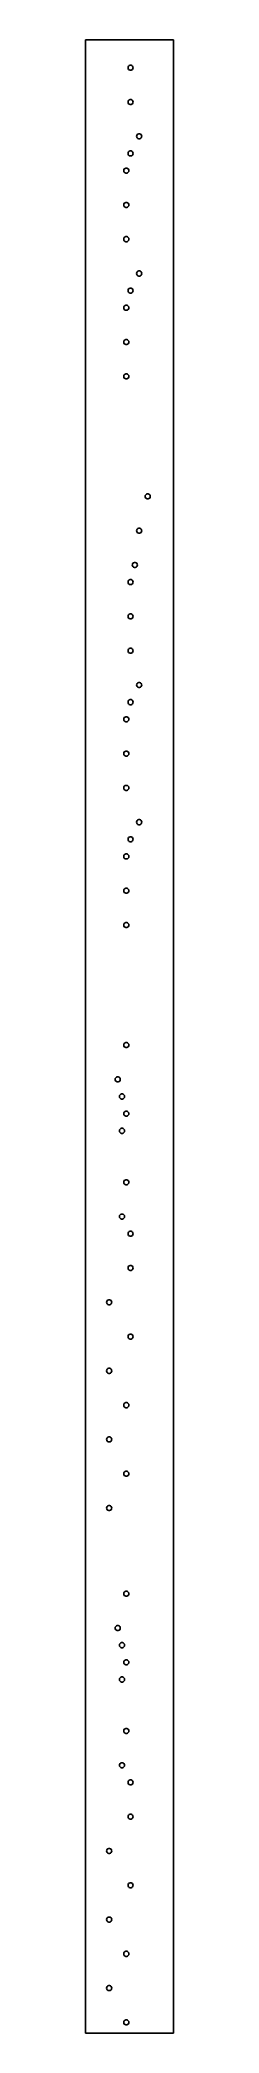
# Model space of a CAD drawing. Header units: metres. Extents: x 0 to 41, y 0 to 930.
import ezdxf

# ---------------------------------------------------------------- set-up
doc = ezdxf.new("R2010")
doc.units = ezdxf.units.M

msp = doc.modelspace()

# ---------------------------------------------------------------- linework, layer by layer
for p, q in [((41, 930), (0, 930)), ((0, 930), (0, 0)), ((41, 0), (41, 930)), ((19.8, 917), (19.8724, 917.41)), ((19.8724, 916.59), (19.8, 917)), ((19.8724, 917.41), (20.0807, 917.771)), ((20.0807, 916.229), (19.8724, 916.59)), ((20.0807, 917.771), (20.4, 918.039)), ((20.4, 915.961), (20.0807, 916.229)), ((20.4, 918.039), (20.7916, 918.182)), ((20.7916, 915.818), (20.4, 915.961)), ((20.7916, 918.182), (21.2084, 918.182)), ((21.2084, 915.818), (20.7916, 915.818)), ((21.2084, 918.182), (21.6, 918.039)), ((21.6, 915.961), (21.2084, 915.818)), ((21.6, 918.039), (21.9193, 917.771)), ((21.9193, 916.229), (21.6, 915.961)), ((21.9193, 917.771), (22.1276, 917.41)), ((22.1276, 916.59), (21.9193, 916.229)), ((22.1276, 917.41), (22.2, 917)), ((22.2, 917), (22.1276, 916.59)), ((20.4, 902.039), (20.7916, 902.182)), ((20.7916, 902.182), (21.2084, 902.182)), ((21.2084, 902.182), (21.6, 902.039)), ((19.8, 901), (19.8724, 901.41)), ((19.8724, 900.59), (19.8, 901)), ((19.8724, 901.41), (20.0807, 901.771)), ((20.0807, 900.229), (19.8724, 900.59)), ((20.0807, 901.771), (20.4, 902.039)), ((20.4, 899.961), (20.0807, 900.229)), ((20.7916, 899.818), (20.4, 899.961)), ((21.2084, 899.818), (20.7916, 899.818)), ((21.6, 899.961), (21.2084, 899.818)), ((21.6, 902.039), (21.9193, 901.771)), ((21.9193, 900.229), (21.6, 899.961)), ((21.9193, 901.771), (22.1276, 901.41)), ((22.1276, 900.59), (21.9193, 900.229)), ((22.1276, 901.41), (22.2, 901)), ((22.2, 901), (22.1276, 900.59)), ((23.8, 885), (23.8724, 885.41)), ((23.8724, 884.59), (23.8, 885)), ((23.8724, 885.41), (24.0807, 885.771)), ((24.0807, 884.229), (23.8724, 884.59)), ((24.0807, 885.771), (24.4, 886.039)), ((24.4, 883.961), (24.0807, 884.229)), ((24.4, 886.039), (24.7916, 886.182)), ((24.7916, 883.818), (24.4, 883.961)), ((24.7916, 886.182), (25.2084, 886.182)), ((25.2084, 883.818), (24.7916, 883.818)), ((25.2084, 886.182), (25.6, 886.039)), ((25.6, 883.961), (25.2084, 883.818)), ((25.6, 886.039), (25.9193, 885.771)), ((25.9193, 884.229), (25.6, 883.961)), ((25.9193, 885.771), (26.1276, 885.41)), ((26.1276, 884.59), (25.9193, 884.229)), ((26.1276, 885.41), (26.2, 885)), ((26.2, 885), (26.1276, 884.59)), ((19.8, 877), (19.8724, 877.41)), ((19.8724, 876.59), (19.8, 877)), ((19.8724, 877.41), (20.0807, 877.771)), ((20.0807, 876.229), (19.8724, 876.59)), ((20.0807, 877.771), (20.4, 878.039)), ((20.4, 875.961), (20.0807, 876.229)), ((20.4, 878.039), (20.7916, 878.182)), ((20.7916, 875.818), (20.4, 875.961)), ((20.7916, 878.182), (21.2084, 878.182)), ((21.2084, 875.818), (20.7916, 875.818)), ((21.2084, 878.182), (21.6, 878.039)), ((21.6, 875.961), (21.2084, 875.818)), ((21.6, 878.039), (21.9193, 877.771)), ((21.9193, 876.229), (21.6, 875.961)), ((21.9193, 877.771), (22.1276, 877.41)), ((22.1276, 876.59), (21.9193, 876.229)), ((22.1276, 877.41), (22.2, 877)), ((22.2, 877), (22.1276, 876.59)), ((17.8, 869), (17.8724, 869.41)), ((17.8724, 868.59), (17.8, 869)), ((17.8724, 869.41), (18.0807, 869.771)), ((18.0807, 868.229), (17.8724, 868.59)), ((18.0807, 869.771), (18.4, 870.039)), ((18.4, 867.961), (18.0807, 868.229)), ((18.4, 870.039), (18.7916, 870.182)), ((18.7916, 867.818), (18.4, 867.961)), ((18.7916, 870.182), (19.2084, 870.182)), ((19.2084, 867.818), (18.7916, 867.818)), ((19.2084, 870.182), (19.6, 870.039)), ((19.6, 867.961), (19.2084, 867.818)), ((19.6, 870.039), (19.9193, 869.771)), ((19.9193, 868.229), (19.6, 867.961)), ((19.9193, 869.771), (20.1276, 869.41)), ((20.1276, 868.59), (19.9193, 868.229)), ((20.1276, 869.41), (20.2, 869)), ((20.2, 869), (20.1276, 868.59)), ((17.8, 853), (17.8724, 853.41)), ((17.8724, 852.59), (17.8, 853)), ((17.8724, 853.41), (18.0807, 853.771)), ((18.0807, 852.229), (17.8724, 852.59)), ((18.0807, 853.771), (18.4, 854.039)), ((18.4, 851.961), (18.0807, 852.229)), ((18.4, 854.039), (18.7916, 854.182)), ((18.7916, 851.818), (18.4, 851.961)), ((18.7916, 854.182), (19.2084, 854.182)), ((19.2084, 851.818), (18.7916, 851.818)), ((19.2084, 854.182), (19.6, 854.039)), ((19.6, 851.961), (19.2084, 851.818)), ((19.6, 854.039), (19.9193, 853.771)), ((19.9193, 852.229), (19.6, 851.961)), ((19.9193, 853.771), (20.1276, 853.41)), ((20.1276, 852.59), (19.9193, 852.229)), ((20.1276, 853.41), (20.2, 853)), ((20.2, 853), (20.1276, 852.59)), ((17.8, 837), (17.8724, 837.41)), ((17.8724, 836.59), (17.8, 837)), ((17.8724, 837.41), (18.0807, 837.771)), ((18.0807, 837.771), (18.4, 838.039)), ((18.4, 838.039), (18.7916, 838.182)), ((18.7916, 838.182), (19.2084, 838.182)), ((19.2084, 838.182), (19.6, 838.039)), ((19.6, 838.039), (19.9193, 837.771)), ((19.9193, 837.771), (20.1276, 837.41)), ((20.1276, 837.41), (20.2, 837)), ((20.2, 837), (20.1276, 836.59)), ((18.0807, 836.229), (17.8724, 836.59)), ((18.4, 835.961), (18.0807, 836.229)), ((18.7916, 835.818), (18.4, 835.961)), ((19.2084, 835.818), (18.7916, 835.818)), ((19.6, 835.961), (19.2084, 835.818)), ((19.9193, 836.229), (19.6, 835.961)), ((20.1276, 836.59), (19.9193, 836.229)), ((23.8, 821), (23.8724, 821.41)), ((23.8724, 820.59), (23.8, 821)), ((23.8724, 821.41), (24.0807, 821.771)), ((24.0807, 820.229), (23.8724, 820.59)), ((24.0807, 821.771), (24.4, 822.039)), ((24.4, 819.961), (24.0807, 820.229)), ((24.4, 822.039), (24.7916, 822.182)), ((24.7916, 819.818), (24.4, 819.961)), ((24.7916, 822.182), (25.2084, 822.182)), ((25.2084, 819.818), (24.7916, 819.818)), ((25.2084, 822.182), (25.6, 822.039)), ((25.6, 819.961), (25.2084, 819.818)), ((25.6, 822.039), (25.9193, 821.771)), ((25.9193, 820.229), (25.6, 819.961)), ((25.9193, 821.771), (26.1276, 821.41)), ((26.1276, 820.59), (25.9193, 820.229)), ((26.1276, 821.41), (26.2, 821)), ((26.2, 821), (26.1276, 820.59)), ((19.8, 813), (19.8724, 813.41)), ((19.8724, 812.59), (19.8, 813)), ((19.8724, 813.41), (20.0807, 813.771)), ((20.0807, 812.229), (19.8724, 812.59)), ((20.0807, 813.771), (20.4, 814.039)), ((20.4, 811.961), (20.0807, 812.229)), ((20.4, 814.039), (20.7916, 814.182)), ((20.7916, 811.818), (20.4, 811.961)), ((20.7916, 814.182), (21.2084, 814.182)), ((21.2084, 811.818), (20.7916, 811.818)), ((21.2084, 814.182), (21.6, 814.039)), ((21.6, 811.961), (21.2084, 811.818)), ((21.6, 814.039), (21.9193, 813.771)), ((21.9193, 812.229), (21.6, 811.961)), ((21.9193, 813.771), (22.1276, 813.41)), ((22.1276, 812.59), (21.9193, 812.229)), ((22.1276, 813.41), (22.2, 813)), ((22.2, 813), (22.1276, 812.59)), ((17.8, 805), (17.8724, 805.41)), ((17.8724, 804.59), (17.8, 805)), ((17.8724, 805.41), (18.0807, 805.771)), ((18.0807, 804.229), (17.8724, 804.59)), ((18.0807, 805.771), (18.4, 806.039)), ((18.4, 803.961), (18.0807, 804.229)), ((18.4, 806.039), (18.7916, 806.182)), ((18.7916, 803.818), (18.4, 803.961)), ((18.7916, 806.182), (19.2084, 806.182)), ((19.2084, 803.818), (18.7916, 803.818)), ((19.2084, 806.182), (19.6, 806.039)), ((19.6, 803.961), (19.2084, 803.818)), ((19.6, 806.039), (19.9193, 805.771)), ((19.9193, 804.229), (19.6, 803.961)), ((19.9193, 805.771), (20.1276, 805.41)), ((20.1276, 804.59), (19.9193, 804.229)), ((20.1276, 805.41), (20.2, 805)), ((20.2, 805), (20.1276, 804.59)), ((17.8, 789), (17.8724, 789.41)), ((17.8724, 788.59), (17.8, 789)), ((17.8724, 789.41), (18.0807, 789.771)), ((18.0807, 788.229), (17.8724, 788.59)), ((18.0807, 789.771), (18.4, 790.039)), ((18.4, 787.961), (18.0807, 788.229)), ((18.4, 790.039), (18.7916, 790.182)), ((18.7916, 787.818), (18.4, 787.961)), ((18.7916, 790.182), (19.2084, 790.182)), ((19.2084, 787.818), (18.7916, 787.818)), ((19.2084, 790.182), (19.6, 790.039)), ((19.6, 787.961), (19.2084, 787.818)), ((19.6, 790.039), (19.9193, 789.771)), ((19.9193, 788.229), (19.6, 787.961)), ((19.9193, 789.771), (20.1276, 789.41)), ((20.1276, 788.59), (19.9193, 788.229)), ((20.1276, 789.41), (20.2, 789)), ((20.2, 789), (20.1276, 788.59)), ((17.8, 773), (17.8724, 773.41)), ((17.8724, 772.59), (17.8, 773)), ((17.8724, 773.41), (18.0807, 773.771)), ((18.0807, 772.229), (17.8724, 772.59)), ((18.0807, 773.771), (18.4, 774.039)), ((18.4, 771.961), (18.0807, 772.229)), ((18.4, 774.039), (18.7916, 774.182)), ((18.7916, 771.818), (18.4, 771.961)), ((18.7916, 774.182), (19.2084, 774.182)), ((19.2084, 774.182), (19.6, 774.039)), ((19.6, 771.961), (19.2084, 771.818)), ((19.6, 774.039), (19.9193, 773.771)), ((19.9193, 772.229), (19.6, 771.961)), ((19.9193, 773.771), (20.1276, 773.41)), ((20.1276, 772.59), (19.9193, 772.229)), ((20.1276, 773.41), (20.2, 773)), ((20.2, 773), (20.1276, 772.59)), ((19.2084, 771.818), (18.7916, 771.818)), ((27.8, 717), (27.8724, 717.41)), ((27.8724, 716.59), (27.8, 717)), ((27.8724, 717.41), (28.0807, 717.771)), ((28.0807, 716.229), (27.8724, 716.59)), ((28.0807, 717.771), (28.4, 718.039)), ((28.4, 715.961), (28.0807, 716.229)), ((28.4, 718.039), (28.7916, 718.182)), ((28.7916, 718.182), (29.2084, 718.182)), ((29.2084, 718.182), (29.6, 718.039)), ((29.6, 718.039), (29.9193, 717.771)), ((29.9193, 716.229), (29.6, 715.961)), ((29.9193, 717.771), (30.1276, 717.41)), ((30.1276, 716.59), (29.9193, 716.229)), ((30.1276, 717.41), (30.2, 717)), ((30.2, 717), (30.1276, 716.59)), ((28.7916, 715.818), (28.4, 715.961)), ((29.2084, 715.818), (28.7916, 715.818)), ((29.6, 715.961), (29.2084, 715.818)), ((23.8, 701), (23.8724, 701.41)), ((23.8724, 700.59), (23.8, 701)), ((23.8724, 701.41), (24.0807, 701.771)), ((24.0807, 700.229), (23.8724, 700.59)), ((24.0807, 701.771), (24.4, 702.039)), ((24.4, 699.961), (24.0807, 700.229)), ((24.4, 702.039), (24.7916, 702.182)), ((24.7916, 699.818), (24.4, 699.961)), ((24.7916, 702.182), (25.2084, 702.182)), ((25.2084, 699.818), (24.7916, 699.818)), ((25.2084, 702.182), (25.6, 702.039)), ((25.6, 699.961), (25.2084, 699.818)), ((25.6, 702.039), (25.9193, 701.771)), ((25.9193, 700.229), (25.6, 699.961)), ((25.9193, 701.771), (26.1276, 701.41)), ((26.1276, 700.59), (25.9193, 700.229)), ((26.1276, 701.41), (26.2, 701)), ((26.2, 701), (26.1276, 700.59)), ((21.8, 685), (21.8724, 685.41)), ((21.8724, 684.59), (21.8, 685)), ((21.8724, 685.41), (22.0807, 685.771)), ((22.0807, 684.229), (21.8724, 684.59)), ((22.0807, 685.771), (22.4, 686.039)), ((22.4, 683.961), (22.0807, 684.229)), ((22.4, 686.039), (22.7916, 686.182)), ((22.7916, 683.818), (22.4, 683.961)), ((22.7916, 686.182), (23.2084, 686.182)), ((23.2084, 683.818), (22.7916, 683.818)), ((23.2084, 686.182), (23.6, 686.039)), ((23.6, 683.961), (23.2084, 683.818)), ((23.6, 686.039), (23.9193, 685.771)), ((23.9193, 684.229), (23.6, 683.961)), ((23.9193, 685.771), (24.1276, 685.41)), ((24.1276, 684.59), (23.9193, 684.229)), ((24.1276, 685.41), (24.2, 685)), ((24.2, 685), (24.1276, 684.59)), ((19.8, 677), (19.8724, 677.41)), ((19.8724, 676.59), (19.8, 677)), ((19.8724, 677.41), (20.0807, 677.771)), ((20.0807, 676.229), (19.8724, 676.59)), ((20.0807, 677.771), (20.4, 678.039)), ((20.4, 675.961), (20.0807, 676.229)), ((20.4, 678.039), (20.7916, 678.182)), ((20.7916, 675.818), (20.4, 675.961)), ((20.7916, 678.182), (21.2084, 678.182)), ((21.2084, 675.818), (20.7916, 675.818)), ((21.2084, 678.182), (21.6, 678.039)), ((21.6, 675.961), (21.2084, 675.818)), ((21.6, 678.039), (21.9193, 677.771)), ((21.9193, 676.229), (21.6, 675.961)), ((21.9193, 677.771), (22.1276, 677.41)), ((22.1276, 676.59), (21.9193, 676.229)), ((22.1276, 677.41), (22.2, 677)), ((22.2, 677), (22.1276, 676.59)), ((19.8, 661), (19.8724, 661.41)), ((19.8724, 660.59), (19.8, 661)), ((19.8724, 661.41), (20.0807, 661.771)), ((20.0807, 660.229), (19.8724, 660.59)), ((20.0807, 661.771), (20.4, 662.039)), ((20.4, 662.039), (20.7916, 662.182)), ((20.7916, 662.182), (21.2084, 662.182)), ((21.2084, 662.182), (21.6, 662.039)), ((21.6, 662.039), (21.9193, 661.771)), ((21.9193, 661.771), (22.1276, 661.41)), ((22.1276, 660.59), (21.9193, 660.229)), ((22.1276, 661.41), (22.2, 661)), ((22.2, 661), (22.1276, 660.59)), ((20.4, 659.961), (20.0807, 660.229)), ((20.7916, 659.818), (20.4, 659.961)), ((21.2084, 659.818), (20.7916, 659.818)), ((21.6, 659.961), (21.2084, 659.818)), ((21.9193, 660.229), (21.6, 659.961)), ((19.8, 645), (19.8724, 645.41)), ((19.8724, 644.59), (19.8, 645)), ((19.8724, 645.41), (20.0807, 645.771)), ((20.0807, 644.229), (19.8724, 644.59)), ((20.0807, 645.771), (20.4, 646.039)), ((20.4, 643.961), (20.0807, 644.229)), ((20.4, 646.039), (20.7916, 646.182)), ((20.7916, 643.818), (20.4, 643.961)), ((20.7916, 646.182), (21.2084, 646.182)), ((21.2084, 643.818), (20.7916, 643.818)), ((21.2084, 646.182), (21.6, 646.039)), ((21.6, 643.961), (21.2084, 643.818)), ((21.6, 646.039), (21.9193, 645.771)), ((21.9193, 644.229), (21.6, 643.961)), ((21.9193, 645.771), (22.1276, 645.41)), ((22.1276, 644.59), (21.9193, 644.229)), ((22.1276, 645.41), (22.2, 645)), ((22.2, 645), (22.1276, 644.59)), ((23.8, 629), (23.8724, 629.41)), ((23.8724, 628.59), (23.8, 629)), ((23.8724, 629.41), (24.0807, 629.771)), ((24.0807, 628.229), (23.8724, 628.59)), ((24.0807, 629.771), (24.4, 630.039)), ((24.4, 627.961), (24.0807, 628.229)), ((24.4, 630.039), (24.7916, 630.182)), ((24.7916, 627.818), (24.4, 627.961)), ((24.7916, 630.182), (25.2084, 630.182)), ((25.2084, 627.818), (24.7916, 627.818)), ((25.2084, 630.182), (25.6, 630.039)), ((25.6, 627.961), (25.2084, 627.818)), ((25.6, 630.039), (25.9193, 629.771)), ((25.9193, 628.229), (25.6, 627.961)), ((25.9193, 629.771), (26.1276, 629.41)), ((26.1276, 628.59), (25.9193, 628.229)), ((26.1276, 629.41), (26.2, 629)), ((26.2, 629), (26.1276, 628.59)), ((18.0807, 613.771), (18.4, 614.039)), ((18.4, 614.039), (18.7916, 614.182)), ((18.7916, 614.182), (19.2084, 614.182)), ((19.2084, 614.182), (19.6, 614.039)), ((19.6, 614.039), (19.9193, 613.771)), ((19.8, 621), (19.8724, 621.41)), ((19.8724, 620.59), (19.8, 621)), ((19.8724, 621.41), (20.0807, 621.771)), ((20.0807, 620.229), (19.8724, 620.59)), ((20.0807, 621.771), (20.4, 622.039)), ((20.4, 619.961), (20.0807, 620.229)), ((20.4, 622.039), (20.7916, 622.182)), ((20.7916, 619.818), (20.4, 619.961)), ((20.7916, 622.182), (21.2084, 622.182)), ((21.2084, 619.818), (20.7916, 619.818)), ((21.2084, 622.182), (21.6, 622.039)), ((21.6, 619.961), (21.2084, 619.818)), ((21.6, 622.039), (21.9193, 621.771)), ((21.9193, 620.229), (21.6, 619.961)), ((21.9193, 621.771), (22.1276, 621.41)), ((22.1276, 620.59), (21.9193, 620.229)), ((22.1276, 621.41), (22.2, 621)), ((22.2, 621), (22.1276, 620.59)), ((17.8, 613), (17.8724, 613.41)), ((17.8724, 612.59), (17.8, 613)), ((17.8724, 613.41), (18.0807, 613.771)), ((18.0807, 612.229), (17.8724, 612.59)), ((18.4, 611.961), (18.0807, 612.229)), ((18.7916, 611.818), (18.4, 611.961)), ((19.2084, 611.818), (18.7916, 611.818)), ((19.6, 611.961), (19.2084, 611.818)), ((19.9193, 612.229), (19.6, 611.961)), ((19.9193, 613.771), (20.1276, 613.41)), ((20.1276, 612.59), (19.9193, 612.229)), ((20.1276, 613.41), (20.2, 613)), ((20.2, 613), (20.1276, 612.59)), ((17.8, 597), (17.8724, 597.41)), ((17.8724, 596.59), (17.8, 597)), ((17.8724, 597.41), (18.0807, 597.771)), ((18.0807, 596.229), (17.8724, 596.59)), ((18.0807, 597.771), (18.4, 598.039)), ((18.4, 595.961), (18.0807, 596.229)), ((18.4, 598.039), (18.7916, 598.182)), ((18.7916, 595.818), (18.4, 595.961)), ((18.7916, 598.182), (19.2084, 598.182)), ((19.2084, 595.818), (18.7916, 595.818)), ((19.2084, 598.182), (19.6, 598.039)), ((19.6, 595.961), (19.2084, 595.818)), ((19.6, 598.039), (19.9193, 597.771)), ((19.9193, 596.229), (19.6, 595.961)), ((19.9193, 597.771), (20.1276, 597.41)), ((20.1276, 596.59), (19.9193, 596.229)), ((20.1276, 597.41), (20.2, 597)), ((20.2, 597), (20.1276, 596.59)), ((17.8, 581), (17.8724, 581.41)), ((17.8724, 580.59), (17.8, 581)), ((17.8724, 581.41), (18.0807, 581.771)), ((18.0807, 580.229), (17.8724, 580.59)), ((18.0807, 581.771), (18.4, 582.039)), ((18.4, 579.961), (18.0807, 580.229)), ((18.4, 582.039), (18.7916, 582.182)), ((18.7916, 579.818), (18.4, 579.961)), ((18.7916, 582.182), (19.2084, 582.182)), ((19.2084, 579.818), (18.7916, 579.818)), ((19.2084, 582.182), (19.6, 582.039)), ((19.6, 579.961), (19.2084, 579.818)), ((19.6, 582.039), (19.9193, 581.771)), ((19.9193, 580.229), (19.6, 579.961)), ((19.9193, 581.771), (20.1276, 581.41)), ((20.1276, 580.59), (19.9193, 580.229)), ((20.1276, 581.41), (20.2, 581)), ((20.2, 581), (20.1276, 580.59)), ((20.0807, 557.771), (20.4, 558.039)), ((20.4, 558.039), (20.7916, 558.182)), ((20.7916, 558.182), (21.2084, 558.182)), ((21.2084, 558.182), (21.6, 558.039)), ((21.6, 558.039), (21.9193, 557.771)), ((23.8, 565), (23.8724, 565.41)), ((23.8724, 564.59), (23.8, 565)), ((23.8724, 565.41), (24.0807, 565.771)), ((24.0807, 564.229), (23.8724, 564.59)), ((24.0807, 565.771), (24.4, 566.039)), ((24.4, 563.961), (24.0807, 564.229)), ((24.4, 566.039), (24.7916, 566.182)), ((24.7916, 563.818), (24.4, 563.961)), ((24.7916, 566.182), (25.2084, 566.182)), ((25.2084, 563.818), (24.7916, 563.818)), ((25.2084, 566.182), (25.6, 566.039)), ((25.6, 563.961), (25.2084, 563.818)), ((25.6, 566.039), (25.9193, 565.771)), ((25.9193, 564.229), (25.6, 563.961)), ((25.9193, 565.771), (26.1276, 565.41)), ((26.1276, 564.59), (25.9193, 564.229)), ((26.1276, 565.41), (26.2, 565)), ((26.2, 565), (26.1276, 564.59)), ((17.8, 549), (17.8724, 549.41)), ((17.8724, 548.59), (17.8, 549)), ((17.8724, 549.41), (18.0807, 549.771)), ((18.0807, 549.771), (18.4, 550.039)), ((18.4, 550.039), (18.7916, 550.182)), ((18.7916, 550.182), (19.2084, 550.182)), ((19.2084, 550.182), (19.6, 550.039)), ((19.6, 550.039), (19.9193, 549.771)), ((19.8, 557), (19.8724, 557.41)), ((19.8724, 556.59), (19.8, 557)), ((19.8724, 557.41), (20.0807, 557.771)), ((20.0807, 556.229), (19.8724, 556.59)), ((19.9193, 549.771), (20.1276, 549.41)), ((20.4, 555.961), (20.0807, 556.229)), ((20.1276, 549.41), (20.2, 549)), ((20.2, 549), (20.1276, 548.59)), ((20.7916, 555.818), (20.4, 555.961)), ((21.2084, 555.818), (20.7916, 555.818)), ((21.6, 555.961), (21.2084, 555.818)), ((21.9193, 556.229), (21.6, 555.961)), ((21.9193, 557.771), (22.1276, 557.41)), ((22.1276, 556.59), (21.9193, 556.229)), ((22.1276, 557.41), (22.2, 557)), ((22.2, 557), (22.1276, 556.59)), ((18.0807, 548.229), (17.8724, 548.59)), ((18.4, 547.961), (18.0807, 548.229)), ((18.7916, 547.818), (18.4, 547.961)), ((19.2084, 547.818), (18.7916, 547.818)), ((19.6, 547.961), (19.2084, 547.818)), ((19.9193, 548.229), (19.6, 547.961)), ((20.1276, 548.59), (19.9193, 548.229)), ((17.8, 533), (17.8724, 533.41)), ((17.8724, 532.59), (17.8, 533)), ((17.8724, 533.41), (18.0807, 533.771)), ((18.0807, 532.229), (17.8724, 532.59)), ((18.0807, 533.771), (18.4, 534.039)), ((18.4, 531.961), (18.0807, 532.229)), ((18.4, 534.039), (18.7916, 534.182)), ((18.7916, 531.818), (18.4, 531.961)), ((18.7916, 534.182), (19.2084, 534.182)), ((19.2084, 531.818), (18.7916, 531.818)), ((19.2084, 534.182), (19.6, 534.039)), ((19.6, 531.961), (19.2084, 531.818)), ((19.6, 534.039), (19.9193, 533.771)), ((19.9193, 532.229), (19.6, 531.961)), ((19.9193, 533.771), (20.1276, 533.41)), ((20.1276, 532.59), (19.9193, 532.229)), ((20.1276, 533.41), (20.2, 533)), ((20.2, 533), (20.1276, 532.59)), ((17.8, 517), (17.8724, 517.41)), ((17.8724, 516.59), (17.8, 517)), ((17.8724, 517.41), (18.0807, 517.771)), ((18.0807, 516.229), (17.8724, 516.59)), ((18.0807, 517.771), (18.4, 518.039)), ((18.4, 515.961), (18.0807, 516.229)), ((18.4, 518.039), (18.7916, 518.182)), ((18.7916, 515.818), (18.4, 515.961)), ((18.7916, 518.182), (19.2084, 518.182)), ((19.2084, 515.818), (18.7916, 515.818)), ((19.2084, 518.182), (19.6, 518.039)), ((19.6, 515.961), (19.2084, 515.818)), ((19.6, 518.039), (19.9193, 517.771)), ((19.9193, 516.229), (19.6, 515.961)), ((19.9193, 517.771), (20.1276, 517.41)), ((20.1276, 516.59), (19.9193, 516.229)), ((20.1276, 517.41), (20.2, 517)), ((20.2, 517), (20.1276, 516.59)), ((17.8, 461), (17.8724, 461.41)), ((17.8724, 460.59), (17.8, 461)), ((17.8724, 461.41), (18.0807, 461.771)), ((18.0807, 460.229), (17.8724, 460.59)), ((18.0807, 461.771), (18.4, 462.039)), ((18.4, 459.961), (18.0807, 460.229)), ((18.4, 462.039), (18.7916, 462.182)), ((18.7916, 459.818), (18.4, 459.961)), ((18.7916, 462.182), (19.2084, 462.182)), ((19.2084, 459.818), (18.7916, 459.818)), ((19.2084, 462.182), (19.6, 462.039)), ((19.6, 459.961), (19.2084, 459.818)), ((19.6, 462.039), (19.9193, 461.771)), ((19.9193, 460.229), (19.6, 459.961)), ((19.9193, 461.771), (20.1276, 461.41)), ((20.1276, 460.59), (19.9193, 460.229)), ((20.1276, 461.41), (20.2, 461)), ((20.2, 461), (20.1276, 460.59)), ((13.8, 445), (13.8724, 445.41)), ((13.8724, 444.59), (13.8, 445)), ((13.8724, 445.41), (14.0807, 445.771)), ((14.0807, 444.229), (13.8724, 444.59)), ((14.0807, 445.771), (14.4, 446.039)), ((14.4, 443.961), (14.0807, 444.229)), ((14.4, 446.039), (14.7916, 446.182)), ((14.7916, 443.818), (14.4, 443.961)), ((14.7916, 446.182), (15.2084, 446.182)), ((15.2084, 443.818), (14.7916, 443.818)), ((15.2084, 446.182), (15.6, 446.039)), ((15.6, 443.961), (15.2084, 443.818)), ((15.6, 446.039), (15.9193, 445.771)), ((15.9193, 444.229), (15.6, 443.961)), ((15.8, 437), (15.8724, 437.41)), ((15.8724, 437.41), (16.0807, 437.771)), ((15.9193, 445.771), (16.1276, 445.41)), ((16.1276, 444.59), (15.9193, 444.229)), ((16.0807, 437.771), (16.4, 438.039)), ((16.1276, 445.41), (16.2, 445)), ((16.2, 445), (16.1276, 444.59)), ((16.4, 438.039), (16.7916, 438.182)), ((16.7916, 438.182), (17.2084, 438.182)), ((17.2084, 438.182), (17.6, 438.039)), ((17.6, 438.039), (17.9193, 437.771)), ((17.9193, 437.771), (18.1276, 437.41)), ((18.1276, 437.41), (18.2, 437)), ((15.8724, 436.59), (15.8, 437)), ((16.0807, 436.229), (15.8724, 436.59)), ((16.4, 435.961), (16.0807, 436.229)), ((16.7916, 435.818), (16.4, 435.961)), ((17.2084, 435.818), (16.7916, 435.818)), ((17.6, 435.961), (17.2084, 435.818)), ((17.9193, 436.229), (17.6, 435.961)), ((17.8, 429), (17.8724, 429.41)), ((17.8724, 428.59), (17.8, 429)), ((17.8724, 429.41), (18.0807, 429.771)), ((18.0807, 428.229), (17.8724, 428.59)), ((18.1276, 436.59), (17.9193, 436.229)), ((18.0807, 429.771), (18.4, 430.039)), ((18.4, 427.961), (18.0807, 428.229)), ((18.2, 437), (18.1276, 436.59)), ((18.4, 430.039), (18.7916, 430.182)), ((18.7916, 427.818), (18.4, 427.961)), ((18.7916, 430.182), (19.2084, 430.182)), ((19.2084, 427.818), (18.7916, 427.818)), ((19.2084, 430.182), (19.6, 430.039)), ((19.6, 427.961), (19.2084, 427.818)), ((19.6, 430.039), (19.9193, 429.771)), ((19.9193, 428.229), (19.6, 427.961)), ((19.9193, 429.771), (20.1276, 429.41)), ((20.1276, 428.59), (19.9193, 428.229)), ((20.1276, 429.41), (20.2, 429)), ((20.2, 429), (20.1276, 428.59)), ((15.8, 421), (15.8724, 421.41)), ((15.8724, 420.59), (15.8, 421)), ((15.8724, 421.41), (16.0807, 421.771)), ((16.0807, 420.229), (15.8724, 420.59)), ((16.0807, 421.771), (16.4, 422.039)), ((16.4, 419.961), (16.0807, 420.229)), ((16.4, 422.039), (16.7916, 422.182)), ((16.7916, 419.818), (16.4, 419.961)), ((16.7916, 422.182), (17.2084, 422.182)), ((17.2084, 419.818), (16.7916, 419.818)), ((17.2084, 422.182), (17.6, 422.039)), ((17.6, 419.961), (17.2084, 419.818)), ((17.6, 422.039), (17.9193, 421.771)), ((17.9193, 420.229), (17.6, 419.961)), ((17.9193, 421.771), (18.1276, 421.41)), ((18.1276, 420.59), (17.9193, 420.229)), ((18.1276, 421.41), (18.2, 421)), ((18.2, 421), (18.1276, 420.59)), ((17.8, 397), (17.8724, 397.41)), ((17.8724, 396.59), (17.8, 397)), ((17.8724, 397.41), (18.0807, 397.771)), ((18.0807, 396.229), (17.8724, 396.59)), ((18.0807, 397.771), (18.4, 398.039)), ((18.4, 395.961), (18.0807, 396.229)), ((18.4, 398.039), (18.7916, 398.182)), ((18.7916, 395.818), (18.4, 395.961)), ((18.7916, 398.182), (19.2084, 398.182)), ((19.2084, 395.818), (18.7916, 395.818)), ((19.2084, 398.182), (19.6, 398.039)), ((19.6, 395.961), (19.2084, 395.818)), ((19.6, 398.039), (19.9193, 397.771)), ((19.9193, 396.229), (19.6, 395.961)), ((19.9193, 397.771), (20.1276, 397.41)), ((20.1276, 396.59), (19.9193, 396.229)), ((20.1276, 397.41), (20.2, 397)), ((20.2, 397), (20.1276, 396.59)), ((15.8, 381), (15.8724, 381.41)), ((15.8724, 381.41), (16.0807, 381.771)), ((16.0807, 381.771), (16.4, 382.039)), ((16.4, 382.039), (16.7916, 382.182)), ((16.7916, 382.182), (17.2084, 382.182)), ((17.2084, 382.182), (17.6, 382.039)), ((17.6, 382.039), (17.9193, 381.771)), ((17.9193, 381.771), (18.1276, 381.41)), ((18.1276, 381.41), (18.2, 381)), ((15.8724, 380.59), (15.8, 381)), ((16.0807, 380.229), (15.8724, 380.59)), ((16.4, 379.961), (16.0807, 380.229)), ((16.7916, 379.818), (16.4, 379.961)), ((17.2084, 379.818), (16.7916, 379.818)), ((17.6, 379.961), (17.2084, 379.818)), ((17.9193, 380.229), (17.6, 379.961)), ((18.1276, 380.59), (17.9193, 380.229)), ((18.2, 381), (18.1276, 380.59)), ((19.8, 373), (19.8724, 373.41)), ((19.8724, 372.59), (19.8, 373)), ((19.8724, 373.41), (20.0807, 373.771)), ((20.0807, 372.229), (19.8724, 372.59)), ((20.0807, 373.771), (20.4, 374.039)), ((20.4, 371.961), (20.0807, 372.229)), ((20.4, 374.039), (20.7916, 374.182)), ((20.7916, 374.182), (21.2084, 374.182)), ((21.2084, 374.182), (21.6, 374.039)), ((21.6, 374.039), (21.9193, 373.771)), ((21.9193, 372.229), (21.6, 371.961)), ((21.9193, 373.771), (22.1276, 373.41)), ((22.1276, 372.59), (21.9193, 372.229)), ((22.1276, 373.41), (22.2, 373)), ((22.2, 373), (22.1276, 372.59)), ((20.7916, 371.818), (20.4, 371.961)), ((21.2084, 371.818), (20.7916, 371.818)), ((21.6, 371.961), (21.2084, 371.818)), ((19.8, 357), (19.8724, 357.41)), ((19.8724, 356.59), (19.8, 357)), ((19.8724, 357.41), (20.0807, 357.771)), ((20.0807, 356.229), (19.8724, 356.59)), ((20.0807, 357.771), (20.4, 358.039)), ((20.4, 355.961), (20.0807, 356.229)), ((20.4, 358.039), (20.7916, 358.182)), ((20.7916, 355.818), (20.4, 355.961)), ((20.7916, 358.182), (21.2084, 358.182)), ((21.2084, 355.818), (20.7916, 355.818)), ((21.2084, 358.182), (21.6, 358.039)), ((21.6, 355.961), (21.2084, 355.818)), ((21.6, 358.039), (21.9193, 357.771)), ((21.9193, 356.229), (21.6, 355.961)), ((21.9193, 357.771), (22.1276, 357.41)), ((22.1276, 356.59), (21.9193, 356.229)), ((22.1276, 357.41), (22.2, 357)), ((22.2, 357), (22.1276, 356.59)), ((9.8, 341), (9.8724, 341.41)), ((9.8724, 340.59), (9.8, 341)), ((9.8724, 341.41), (10.0807, 341.771)), ((10.0807, 340.229), (9.8724, 340.59)), ((10.0807, 341.771), (10.4, 342.039)), ((10.4, 339.961), (10.0807, 340.229)), ((10.4, 342.039), (10.7916, 342.182)), ((10.7916, 339.818), (10.4, 339.961)), ((10.7916, 342.182), (11.2084, 342.182)), ((11.2084, 339.818), (10.7916, 339.818)), ((11.2084, 342.182), (11.6, 342.039)), ((11.6, 339.961), (11.2084, 339.818)), ((11.6, 342.039), (11.9193, 341.771)), ((11.9193, 340.229), (11.6, 339.961)), ((11.9193, 341.771), (12.1276, 341.41)), ((12.1276, 340.59), (11.9193, 340.229)), ((12.1276, 341.41), (12.2, 341)), ((12.2, 341), (12.1276, 340.59)), ((19.8724, 325.41), (20.0807, 325.771)), ((20.0807, 325.771), (20.4, 326.039)), ((20.4, 326.039), (20.7916, 326.182)), ((20.7916, 326.182), (21.2084, 326.182)), ((21.2084, 326.182), (21.6, 326.039)), ((21.6, 326.039), (21.9193, 325.771)), ((21.9193, 325.771), (22.1276, 325.41)), ((19.8, 325), (19.8724, 325.41)), ((19.8724, 324.59), (19.8, 325)), ((20.0807, 324.229), (19.8724, 324.59)), ((20.4, 323.961), (20.0807, 324.229)), ((20.7916, 323.818), (20.4, 323.961)), ((21.2084, 323.818), (20.7916, 323.818)), ((21.6, 323.961), (21.2084, 323.818)), ((21.9193, 324.229), (21.6, 323.961)), ((22.1276, 324.59), (21.9193, 324.229)), ((22.1276, 325.41), (22.2, 325)), ((22.2, 325), (22.1276, 324.59)), ((9.8, 309), (9.8724, 309.41)), ((9.8724, 308.59), (9.8, 309)), ((9.8724, 309.41), (10.0807, 309.771)), ((10.0807, 308.229), (9.8724, 308.59)), ((10.0807, 309.771), (10.4, 310.039)), ((10.4, 307.961), (10.0807, 308.229)), ((10.4, 310.039), (10.7916, 310.182)), ((10.7916, 307.818), (10.4, 307.961)), ((10.7916, 310.182), (11.2084, 310.182)), ((11.2084, 307.818), (10.7916, 307.818)), ((11.2084, 310.182), (11.6, 310.039)), ((11.6, 307.961), (11.2084, 307.818)), ((11.6, 310.039), (11.9193, 309.771)), ((11.9193, 308.229), (11.6, 307.961)), ((11.9193, 309.771), (12.1276, 309.41)), ((12.1276, 308.59), (11.9193, 308.229)), ((12.1276, 309.41), (12.2, 309)), ((12.2, 309), (12.1276, 308.59)), ((17.8, 293), (17.8724, 293.41)), ((17.8724, 292.59), (17.8, 293)), ((17.8724, 293.41), (18.0807, 293.771)), ((18.0807, 292.229), (17.8724, 292.59)), ((18.0807, 293.771), (18.4, 294.039)), ((18.4, 291.961), (18.0807, 292.229)), ((18.4, 294.039), (18.7916, 294.182)), ((18.7916, 291.818), (18.4, 291.961)), ((18.7916, 294.182), (19.2084, 294.182)), ((19.2084, 291.818), (18.7916, 291.818)), ((19.2084, 294.182), (19.6, 294.039)), ((19.6, 291.961), (19.2084, 291.818)), ((19.6, 294.039), (19.9193, 293.771)), ((19.9193, 292.229), (19.6, 291.961)), ((19.9193, 293.771), (20.1276, 293.41)), ((20.1276, 292.59), (19.9193, 292.229)), ((20.1276, 293.41), (20.2, 293)), ((20.2, 293), (20.1276, 292.59)), ((9.8, 277), (9.8724, 277.41)), ((9.8724, 276.59), (9.8, 277)), ((9.8724, 277.41), (10.0807, 277.771)), ((10.0807, 276.229), (9.8724, 276.59)), ((10.0807, 277.771), (10.4, 278.039)), ((10.4, 275.961), (10.0807, 276.229)), ((10.4, 278.039), (10.7916, 278.182)), ((10.7916, 275.818), (10.4, 275.961)), ((10.7916, 278.182), (11.2084, 278.182)), ((11.2084, 275.818), (10.7916, 275.818)), ((11.2084, 278.182), (11.6, 278.039)), ((11.6, 275.961), (11.2084, 275.818)), ((11.6, 278.039), (11.9193, 277.771)), ((11.9193, 276.229), (11.6, 275.961)), ((11.9193, 277.771), (12.1276, 277.41)), ((12.1276, 276.59), (11.9193, 276.229)), ((12.1276, 277.41), (12.2, 277)), ((12.2, 277), (12.1276, 276.59)), ((17.8, 261), (17.8724, 261.41)), ((17.8724, 260.59), (17.8, 261)), ((17.8724, 261.41), (18.0807, 261.771)), ((18.0807, 260.229), (17.8724, 260.59)), ((18.0807, 261.771), (18.4, 262.039)), ((18.4, 262.039), (18.7916, 262.182)), ((18.7916, 262.182), (19.2084, 262.182)), ((19.2084, 262.182), (19.6, 262.039)), ((19.6, 262.039), (19.9193, 261.771)), ((19.9193, 261.771), (20.1276, 261.41)), ((20.1276, 260.59), (19.9193, 260.229)), ((20.1276, 261.41), (20.2, 261)), ((20.2, 261), (20.1276, 260.59)), ((18.4, 259.961), (18.0807, 260.229)), ((18.7916, 259.818), (18.4, 259.961)), ((19.2084, 259.818), (18.7916, 259.818)), ((19.6, 259.961), (19.2084, 259.818)), ((19.9193, 260.229), (19.6, 259.961)), ((9.8, 245), (9.8724, 245.41)), ((9.8724, 244.59), (9.8, 245)), ((9.8724, 245.41), (10.0807, 245.771)), ((10.0807, 244.229), (9.8724, 244.59)), ((10.0807, 245.771), (10.4, 246.039)), ((10.4, 243.961), (10.0807, 244.229)), ((10.4, 246.039), (10.7916, 246.182)), ((10.7916, 243.818), (10.4, 243.961)), ((10.7916, 246.182), (11.2084, 246.182)), ((11.2084, 243.818), (10.7916, 243.818)), ((11.2084, 246.182), (11.6, 246.039)), ((11.6, 243.961), (11.2084, 243.818)), ((11.6, 246.039), (11.9193, 245.771)), ((11.9193, 244.229), (11.6, 243.961)), ((11.9193, 245.771), (12.1276, 245.41)), ((12.1276, 244.59), (11.9193, 244.229)), ((12.1276, 245.41), (12.2, 245)), ((12.2, 245), (12.1276, 244.59)), ((17.8, 205), (17.8724, 205.41)), ((17.8724, 204.59), (17.8, 205)), ((17.8724, 205.41), (18.0807, 205.771)), ((18.0807, 205.771), (18.4, 206.039)), ((18.4, 206.039), (18.7916, 206.182)), ((18.7916, 206.182), (19.2084, 206.182)), ((19.2084, 206.182), (19.6, 206.039)), ((19.6, 206.039), (19.9193, 205.771)), ((19.9193, 205.771), (20.1276, 205.41)), ((20.1276, 205.41), (20.2, 205)), ((20.2, 205), (20.1276, 204.59)), ((18.0807, 204.229), (17.8724, 204.59)), ((18.4, 203.961), (18.0807, 204.229)), ((18.7916, 203.818), (18.4, 203.961)), ((19.2084, 203.818), (18.7916, 203.818)), ((19.6, 203.961), (19.2084, 203.818)), ((19.9193, 204.229), (19.6, 203.961)), ((20.1276, 204.59), (19.9193, 204.229)), ((13.8, 189), (13.8724, 189.41)), ((13.8724, 188.59), (13.8, 189)), ((13.8724, 189.41), (14.0807, 189.771)), ((14.0807, 188.229), (13.8724, 188.59)), ((14.0807, 189.771), (14.4, 190.039)), ((14.4, 187.961), (14.0807, 188.229)), ((14.4, 190.039), (14.7916, 190.182)), ((14.7916, 187.818), (14.4, 187.961)), ((14.7916, 190.182), (15.2084, 190.182)), ((15.2084, 187.818), (14.7916, 187.818)), ((15.2084, 190.182), (15.6, 190.039)), ((15.6, 187.961), (15.2084, 187.818)), ((15.6, 190.039), (15.9193, 189.771)), ((15.9193, 188.229), (15.6, 187.961)), ((15.9193, 189.771), (16.1276, 189.41)), ((16.1276, 188.59), (15.9193, 188.229)), ((16.1276, 189.41), (16.2, 189)), ((16.2, 189), (16.1276, 188.59)), ((15.8, 181), (15.8724, 181.41)), ((15.8724, 180.59), (15.8, 181)), ((15.8724, 181.41), (16.0807, 181.771)), ((16.0807, 180.229), (15.8724, 180.59)), ((16.0807, 181.771), (16.4, 182.039)), ((16.4, 179.961), (16.0807, 180.229)), ((16.4, 182.039), (16.7916, 182.182)), ((16.7916, 179.818), (16.4, 179.961)), ((16.7916, 182.182), (17.2084, 182.182)), ((17.2084, 179.818), (16.7916, 179.818)), ((17.2084, 182.182), (17.6, 182.039)), ((17.6, 179.961), (17.2084, 179.818)), ((17.6, 182.039), (17.9193, 181.771)), ((17.9193, 180.229), (17.6, 179.961)), ((17.9193, 181.771), (18.1276, 181.41)), ((18.1276, 180.59), (17.9193, 180.229)), ((18.1276, 181.41), (18.2, 181)), ((18.2, 181), (18.1276, 180.59)), ((17.8, 173), (17.8724, 173.41)), ((17.8724, 172.59), (17.8, 173)), ((17.8724, 173.41), (18.0807, 173.771)), ((18.0807, 172.229), (17.8724, 172.59)), ((18.0807, 173.771), (18.4, 174.039)), ((18.4, 171.961), (18.0807, 172.229)), ((18.4, 174.039), (18.7916, 174.182)), ((18.7916, 171.818), (18.4, 171.961)), ((18.7916, 174.182), (19.2084, 174.182)), ((19.2084, 171.818), (18.7916, 171.818)), ((19.2084, 174.182), (19.6, 174.039)), ((19.6, 171.961), (19.2084, 171.818)), ((19.6, 174.039), (19.9193, 173.771)), ((19.9193, 172.229), (19.6, 171.961)), ((19.9193, 173.771), (20.1276, 173.41)), ((20.1276, 172.59), (19.9193, 172.229)), ((20.1276, 173.41), (20.2, 173)), ((20.2, 173), (20.1276, 172.59)), ((15.8, 165), (15.8724, 165.41)), ((15.8724, 164.59), (15.8, 165)), ((15.8724, 165.41), (16.0807, 165.771)), ((16.0807, 164.229), (15.8724, 164.59)), ((16.0807, 165.771), (16.4, 166.039)), ((16.4, 163.961), (16.0807, 164.229)), ((16.4, 166.039), (16.7916, 166.182)), ((16.7916, 163.818), (16.4, 163.961)), ((16.7916, 166.182), (17.2084, 166.182)), ((17.2084, 163.818), (16.7916, 163.818)), ((17.2084, 166.182), (17.6, 166.039)), ((17.6, 163.961), (17.2084, 163.818)), ((17.6, 166.039), (17.9193, 165.771)), ((17.9193, 164.229), (17.6, 163.961)), ((17.9193, 165.771), (18.1276, 165.41)), ((18.1276, 164.59), (17.9193, 164.229)), ((18.1276, 165.41), (18.2, 165)), ((18.2, 165), (18.1276, 164.59)), ((17.8, 141), (17.8724, 141.41)), ((17.8724, 140.59), (17.8, 141)), ((17.8724, 141.41), (18.0807, 141.771)), ((18.0807, 140.229), (17.8724, 140.59)), ((18.0807, 141.771), (18.4, 142.039)), ((18.4, 139.961), (18.0807, 140.229)), ((18.4, 142.039), (18.7916, 142.182)), ((18.7916, 139.818), (18.4, 139.961)), ((18.7916, 142.182), (19.2084, 142.182)), ((19.2084, 139.818), (18.7916, 139.818)), ((19.2084, 142.182), (19.6, 142.039)), ((19.6, 139.961), (19.2084, 139.818)), ((19.6, 142.039), (19.9193, 141.771)), ((19.9193, 140.229), (19.6, 139.961)), ((19.9193, 141.771), (20.1276, 141.41)), ((20.1276, 140.59), (19.9193, 140.229)), ((20.1276, 141.41), (20.2, 141)), ((20.2, 141), (20.1276, 140.59)), ((15.8, 125), (15.8724, 125.41)), ((15.8724, 124.59), (15.8, 125)), ((15.8724, 125.41), (16.0807, 125.771)), ((16.0807, 124.229), (15.8724, 124.59)), ((16.0807, 125.771), (16.4, 126.039)), ((16.4, 123.961), (16.0807, 124.229)), ((16.4, 126.039), (16.7916, 126.182)), ((16.7916, 123.818), (16.4, 123.961)), ((16.7916, 126.182), (17.2084, 126.182)), ((17.2084, 123.818), (16.7916, 123.818)), ((17.2084, 126.182), (17.6, 126.039)), ((17.6, 123.961), (17.2084, 123.818)), ((17.6, 126.039), (17.9193, 125.771)), ((17.9193, 124.229), (17.6, 123.961)), ((17.9193, 125.771), (18.1276, 125.41)), ((18.1276, 124.59), (17.9193, 124.229)), ((18.1276, 125.41), (18.2, 125)), ((18.2, 125), (18.1276, 124.59)), ((19.8, 117), (19.8724, 117.41)), ((19.8724, 116.59), (19.8, 117)), ((19.8724, 117.41), (20.0807, 117.771)), ((20.0807, 116.229), (19.8724, 116.59)), ((20.0807, 117.771), (20.4, 118.039)), ((20.4, 115.961), (20.0807, 116.229)), ((20.4, 118.039), (20.7916, 118.182)), ((20.7916, 115.818), (20.4, 115.961)), ((20.7916, 118.182), (21.2084, 118.182)), ((21.2084, 115.818), (20.7916, 115.818)), ((21.2084, 118.182), (21.6, 118.039)), ((21.6, 115.961), (21.2084, 115.818)), ((21.6, 118.039), (21.9193, 117.771)), ((21.9193, 116.229), (21.6, 115.961)), ((21.9193, 117.771), (22.1276, 117.41)), ((22.1276, 116.59), (21.9193, 116.229)), ((22.1276, 117.41), (22.2, 117)), ((22.2, 117), (22.1276, 116.59)), ((19.8, 101), (19.8724, 101.41)), ((19.8724, 100.59), (19.8, 101)), ((19.8724, 101.41), (20.0807, 101.771)), ((20.0807, 100.229), (19.8724, 100.59)), ((20.0807, 101.771), (20.4, 102.039)), ((20.4, 99.9608), (20.0807, 100.229)), ((20.4, 102.039), (20.7916, 102.182)), ((20.7916, 99.8182), (20.4, 99.9608)), ((20.7916, 102.182), (21.2084, 102.182)), ((21.2084, 99.8182), (20.7916, 99.8182)), ((21.2084, 102.182), (21.6, 102.039)), ((21.6, 99.9608), (21.2084, 99.8182)), ((21.6, 102.039), (21.9193, 101.771)), ((21.9193, 100.229), (21.6, 99.9608)), ((21.9193, 101.771), (22.1276, 101.41)), ((22.1276, 100.59), (21.9193, 100.229)), ((22.1276, 101.41), (22.2, 101)), ((22.2, 101), (22.1276, 100.59)), ((9.8, 85), (9.8724, 85.4104)), ((9.8724, 84.5896), (9.8, 85)), ((9.8724, 85.4104), (10.0807, 85.7713)), ((10.0807, 84.2287), (9.8724, 84.5896)), ((10.0807, 85.7713), (10.4, 86.0392)), ((10.4, 83.9608), (10.0807, 84.2287)), ((10.4, 86.0392), (10.7916, 86.1818)), ((10.7916, 83.8182), (10.4, 83.9608)), ((10.7916, 86.1818), (11.2084, 86.1818)), ((11.2084, 83.8182), (10.7916, 83.8182)), ((11.2084, 86.1818), (11.6, 86.0392)), ((11.6, 83.9608), (11.2084, 83.8182)), ((11.6, 86.0392), (11.9193, 85.7713)), ((11.9193, 84.2287), (11.6, 83.9608)), ((11.9193, 85.7713), (12.1276, 85.4104)), ((12.1276, 84.5896), (11.9193, 84.2287)), ((12.1276, 85.4104), (12.2, 85)), ((12.2, 85), (12.1276, 84.5896)), ((19.8, 69), (19.8724, 69.4104)), ((19.8724, 68.5896), (19.8, 69)), ((19.8724, 69.4104), (20.0807, 69.7713)), ((20.0807, 68.2287), (19.8724, 68.5896)), ((20.0807, 69.7713), (20.4, 70.0392)), ((20.4, 67.9608), (20.0807, 68.2287)), ((20.4, 70.0392), (20.7916, 70.1818)), ((20.7916, 67.8182), (20.4, 67.9608)), ((20.7916, 70.1818), (21.2084, 70.1818)), ((21.2084, 67.8182), (20.7916, 67.8182)), ((21.2084, 70.1818), (21.6, 70.0392)), ((21.6, 67.9608), (21.2084, 67.8182)), ((21.6, 70.0392), (21.9193, 69.7713)), ((21.9193, 68.2287), (21.6, 67.9608)), ((21.9193, 69.7713), (22.1276, 69.4104)), ((22.1276, 68.5896), (21.9193, 68.2287)), ((22.1276, 69.4104), (22.2, 69)), ((22.2, 69), (22.1276, 68.5896)), ((9.8, 53), (9.8724, 53.4104)), ((9.8724, 52.5896), (9.8, 53)), ((9.8724, 53.4104), (10.0807, 53.7713)), ((10.0807, 52.2287), (9.8724, 52.5896)), ((10.0807, 53.7713), (10.4, 54.0392)), ((10.4, 51.9608), (10.0807, 52.2287)), ((10.4, 54.0392), (10.7916, 54.1818)), ((10.7916, 51.8182), (10.4, 51.9608)), ((10.7916, 54.1818), (11.2084, 54.1818)), ((11.2084, 51.8182), (10.7916, 51.8182)), ((11.2084, 54.1818), (11.6, 54.0392)), ((11.6, 51.9608), (11.2084, 51.8182)), ((11.6, 54.0392), (11.9193, 53.7713)), ((11.9193, 52.2287), (11.6, 51.9608)), ((11.9193, 53.7713), (12.1276, 53.4104)), ((12.1276, 52.5896), (11.9193, 52.2287)), ((12.1276, 53.4104), (12.2, 53)), ((12.2, 53), (12.1276, 52.5896)), ((17.8, 37), (17.8724, 37.4104)), ((17.8724, 37.4104), (18.0807, 37.7713)), ((18.0807, 37.7713), (18.4, 38.0392)), ((18.4, 38.0392), (18.7916, 38.1818)), ((18.7916, 38.1818), (19.2084, 38.1818)), ((19.2084, 38.1818), (19.6, 38.0392)), ((19.6, 38.0392), (19.9193, 37.7713)), ((19.9193, 37.7713), (20.1276, 37.4104)), ((20.1276, 37.4104), (20.2, 37)), ((17.8724, 36.5896), (17.8, 37)), ((18.0807, 36.2287), (17.8724, 36.5896)), ((18.4, 35.9608), (18.0807, 36.2287)), ((18.7916, 35.8182), (18.4, 35.9608)), ((19.2084, 35.8182), (18.7916, 35.8182)), ((19.6, 35.9608), (19.2084, 35.8182)), ((19.9193, 36.2287), (19.6, 35.9608)), ((20.1276, 36.5896), (19.9193, 36.2287)), ((20.2, 37), (20.1276, 36.5896)), ((9.8, 21), (9.8724, 21.4104)), ((9.8724, 20.5896), (9.8, 21)), ((9.8724, 21.4104), (10.0807, 21.7713)), ((10.0807, 20.2287), (9.8724, 20.5896)), ((10.0807, 21.7713), (10.4, 22.0392)), ((10.4, 19.9608), (10.0807, 20.2287)), ((10.4, 22.0392), (10.7916, 22.1818)), ((10.7916, 19.8182), (10.4, 19.9608)), ((10.7916, 22.1818), (11.2084, 22.1818)), ((11.2084, 19.8182), (10.7916, 19.8182)), ((11.2084, 22.1818), (11.6, 22.0392)), ((11.6, 19.9608), (11.2084, 19.8182)), ((11.6, 22.0392), (11.9193, 21.7713)), ((11.9193, 20.2287), (11.6, 19.9608)), ((11.9193, 21.7713), (12.1276, 21.4104)), ((12.1276, 20.5896), (11.9193, 20.2287)), ((12.1276, 21.4104), (12.2, 21)), ((12.2, 21), (12.1276, 20.5896)), ((0, 0), (41, 0)), ((17.8, 5), (17.8724, 5.4104)), ((17.8724, 4.5896), (17.8, 5)), ((17.8724, 5.4104), (18.0807, 5.7713)), ((18.0807, 4.2287), (17.8724, 4.5896)), ((18.0807, 5.7713), (18.4, 6.0392)), ((18.4, 3.9607), (18.0807, 4.2287)), ((18.4, 6.0392), (18.7916, 6.1818)), ((18.7916, 3.8182), (18.4, 3.9607)), ((18.7916, 6.1818), (19.2084, 6.1818)), ((19.2084, 3.8182), (18.7916, 3.8182)), ((19.2084, 6.1818), (19.6, 6.0392)), ((19.6, 3.9607), (19.2084, 3.8182)), ((19.6, 6.0392), (19.9193, 5.7713)), ((19.9193, 4.2287), (19.6, 3.9607)), ((19.9193, 5.7713), (20.1276, 5.4104)), ((20.1276, 4.5896), (19.9193, 4.2287)), ((20.1276, 5.4104), (20.2, 5)), ((20.2, 5), (20.1276, 4.5896))]:
    msp.add_line(p, q)

doc.saveas('drawing.dxf')
